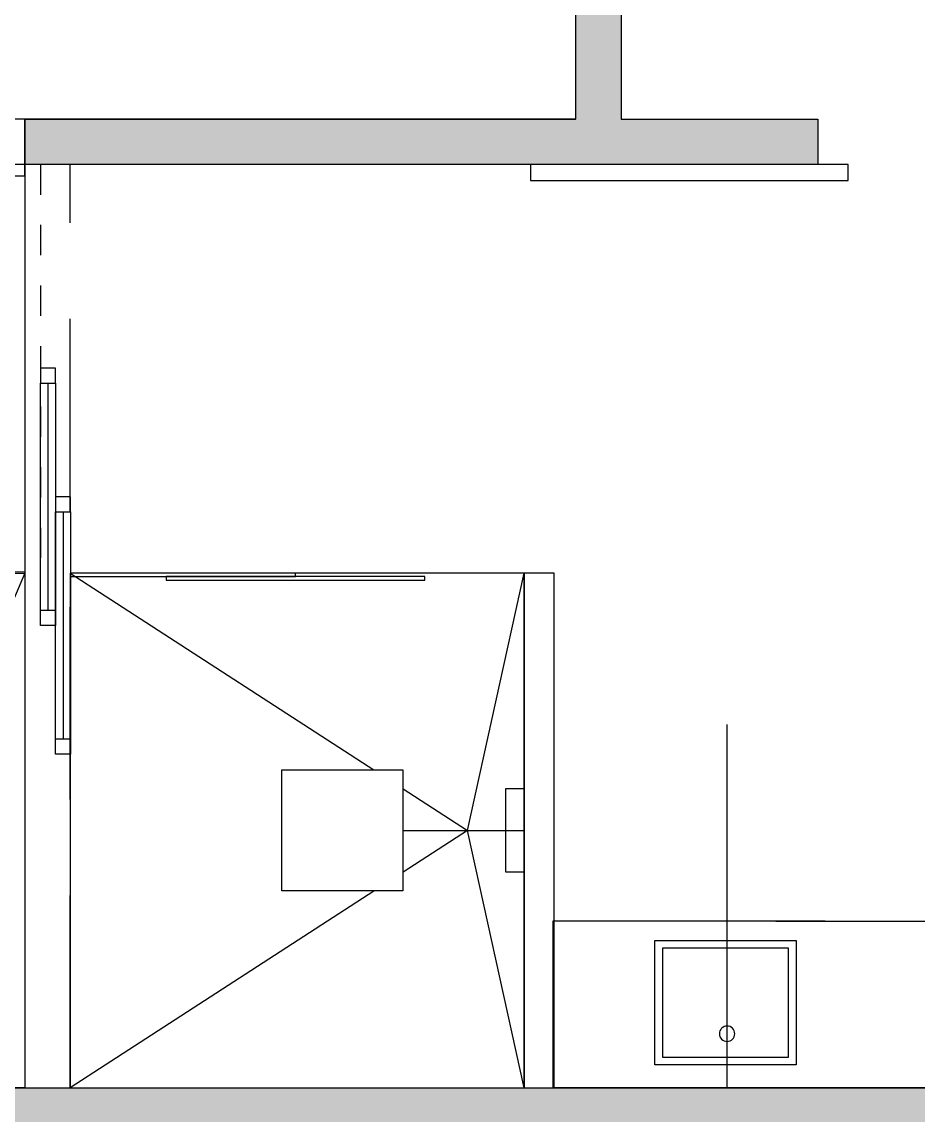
# Model space of a CAD drawing. Header units: metres. Extents: x 1769 to 3632, y 809 to 2652.
# Drawn here: x 2680.107 to 2683.069, y 1870.901 to 1874.512 of the extents above; entities that cross this region are included whole.
import ezdxf

# ---------------------------------------------------------------- set-up
doc = ezdxf.new("R2010")
doc.units = ezdxf.units.M
doc.header["$LTSCALE"] = 10
doc.linetypes.add('AG-FP-01$0$DASH2', pattern=[0.375, 0.25, -0.125])
doc.linetypes.add('HIDDEN', pattern=[9.525, 6.35, -3.175])
for name, color, linetype in [('A-DOOR', 1, 'Continuous'), ('A-ELEV3', 2, 'Continuous'), ('A-FLOR-LEVL', 2, 'Continuous'), ('A-FURN-FIXD', 8, 'Continuous'), ('A-GLAZ', 150, 'Continuous'), ('A-PATT+', 8, 'Continuous'), ('A-PROJ+', 1, 'HIDDEN'), ('A-WALL', 6, 'Continuous'), ('A-WALL-PATT', 8, 'Continuous'), ('AG-FP-01$0$A-DOOR-1', 1, 'Continuous'), ('AG-FP-01$0$A-HEAD-2', 2, 'AG-FP-01$0$DASH2')]:
    doc.layers.add(name, color=color, linetype=linetype)
doc.styles.add('AG-FP-01$0$spa-fp01$0$WATG_Default', font='SIMPLEX.SHX', dxfattribs={"width": 0.8})

# ---------------------------------------------------------------- blocks, each defined once
blk = doc.blocks.new('SAPLS501')
at = {"layer": 'A-FURN-FIXD', "ltscale": 0.01}
for p, q in [((-0.3238, 0), (0.3238, 0)), ((-0.2136, -0.1013), (0.2029, -0.1013)), ((-0.2136, -0.4609), (-0.2136, -0.1013)), ((0.2029, -0.1013), (0.2029, -0.4609)), ((0.2029, -0.4609), (-0.2136, -0.4609)), ((0.3238, -0.55), (-0.3238, -0.55))]:
    blk.add_line(p, q, dxfattribs=at)
blk.add_lwpolyline([(0.2283, -0.0759), (-0.239, -0.0759), (-0.239, -0.4863), (0.2283, -0.4863)], close=True, dxfattribs=at)
blk.add_circle((0, -0.1784), 0.0254, dxfattribs=at)
blk = doc.blocks.new('A$C4C690AF1')
at = {"layer": 'A-FURN-FIXD', "ltscale": 0.01}
for p, q in [((-0.3918, 0.55), (1.8001, 0.55)), ((1.0623, 0), (0.5083, 0))]:
    blk.add_line(p, q, dxfattribs=at)
for points in [[(-0.0764, 0), (-0.3918, 0), (-0.3918, 0.55)], [(1.5231, 0), (1.8001, 0), (1.8001, 0.55)]]:
    blk.add_lwpolyline(points, dxfattribs=at)
at = {"layer": 'A-FURN-FIXD', "ltscale": 0.01, "xscale": -1}
for p in [(0.1844, 0.55), (1.2239, 0.55)]:
    blk.add_blockref('SAPLS501', p, dxfattribs=at)
blk = doc.blocks.new('*U617')
at = {"layer": 'A-GLAZ', "ltscale": 0.01}
for p, q in [((0.0164277, 0.000025), (0.0171777, 0.000025)), ((0.0164277, 0), (0.0171777, 0)), ((0.0171777, -0.000025), (0.0164277, -0.000025))]:
    blk.add_line(p, q, dxfattribs=at)
for points in [[(0.0163777, -0.000025), (0.0164277, -0.000025), (0.0164277, 0.000025), (0.0163777, 0.000025)], [(0.0172277, -0.000025), (0.0171777, -0.000025), (0.0171777, 0.000025), (0.0172277, 0.000025)]]:
    blk.add_lwpolyline(points, close=True, dxfattribs=at)
blk = doc.blocks.new('A$Ca70b421f')
at = {"layer": 'A-PATT+', "ltscale": 0.01, "true_color": 0x939598}
h = blk.add_hatch(dxfattribs=at)
h.set_pattern_fill('DOLMIT', color=252, scale=0.018)
edge = h.paths.add_edge_path()
edge.add_line((25.336, 3.261), (25.336, 0.2))
edge.add_line((25.336, 0.2), (21.7137, 0.2008))
edge.add_arc((21.0849, 39.1483), 38.9526, 269.18272, 270.92484, ccw=False)
edge.add_arc((20.4924, -1.9182), 2.1182, 88.9999, 105.352)
edge.add_arc((20.2844, -1.1028), 1.277, 106.0408, 133.345)
edge.add_line((19.4079, -0.1742), (20.1805, -0.8937))
edge.add_arc((22.7378, -4.4897), 4.4126, 113.9193, 125.4178, ccw=False)
edge.add_arc((23.1734, -5.7416), 5.7347, 93.3642, 112.82617, ccw=False)
edge.add_line((22.8368, -0.0169), (25.336, 0))
edge.add_line((25.336, 0), (40.8755, 0))
edge.add_line((40.8755, 0), (40.8755, 8.8623))
edge.add_line((40.8755, 8.8623), (64.844, 22.7005))
edge.add_line((64.844, 22.7005), (63.6758, 24.7237))
edge.add_line((63.6758, 24.7237), (62.1168, 23.8237))
edge.add_line((62.1168, 23.8237), (61.5418, 24.8196))
edge.add_line((61.5418, 24.8196), (63.1012, 25.7199))
edge.add_line((63.1012, 25.7199), (57.7874, 34.9238))
edge.add_line((57.7874, 34.9238), (54.6065, 33.0876))
edge.add_line((54.6065, 33.0876), (54.6064, 20.8154))
edge.add_line((54.6064, 20.8154), (49.8442, 18.0657))
edge.add_line((49.8442, 18.0657), (50.419, 17.0701))
edge.add_line((50.419, 17.0701), (50.0293, 16.8451))
edge.add_line((50.0293, 16.8451), (49.4544, 17.8408))
edge.add_line((49.4544, 17.8408), (45.1837, 15.3751))
edge.add_line((45.1837, 15.3751), (16.566, 15.375))
edge.add_line((16.566, 15.375), (16.566, 15.5))
edge.add_line((16.566, 15.5), (7.1793, 15.5))
edge.add_line((7.1793, 15.5), (7.1793, 19.454))
edge.add_line((7.1793, 19.454), (0, 19.4542))
edge.add_line((0, 19.4542), (0.0007, 13.375))
edge.add_line((0.0007, 13.375), (15.066, 13.375))
edge.add_line((15.066, 13.375), (15.066, 2.4175))
edge.add_arc((18.8858, 2.4729), 3.8202, 180.8316, 254.2952)
edge.add_arc((18.5138, 0.5707), 1.8948, 223.0293, 249.5502, ccw=False)
edge.add_arc((18.2834, 1.0412), 2.1079, 148.2186, 236.7821, ccw=False)
edge.add_arc((18.6399, 0.629), 2.633, 91.5547, 144.6769, ccw=False)
edge.add_line((18.5684, 3.261), (25.336, 3.261))
h.paths.add_polyline_path([(28.836, 4.3999), (37.9755, 4.3999), (37.9755, 3.6999), (29.536, 3.6999), (29.536, 2.6653), (28.836, 2.6653)], flags=16)
h.paths.add_polyline_path([(23.836, 4.5999), (17.986, 4.5999), (17.986, 12.575), (20.486, 12.575), (20.486, 7.5999), (37.9755, 7.5999), (37.9755, 4.5999)], flags=16)
edge = h.paths.add_edge_path(flags=16)
edge.add_arc((21.0849, 39.1483), 39.1526, 269.18224, 270.86008, ccw=False)
edge.add_arc((20.4924, -1.9182), 1.9182, 88.9906, 105.3155)
edge.add_arc((20.2844, -1.1028), 1.077, 106.1036, 121.8452)
edge.add_line((19.7162, -0.188), (20.1997, -0.6382))
edge.add_arc((22.7378, -4.4897), 4.6126, 113.8955, 123.3845, ccw=False)
edge.add_arc((23.1734, -5.7416), 5.9347, 104.6475, 112.84455, ccw=False)
blk = doc.blocks.new('*U616')
blk.add_lwpolyline([(2200, -1.5), (2200, 1418.5), (2160, 1418.5), (2160, -1.5)], close=True)
at = {"layer": 'AG-FP-01$0$A-DOOR-1'}
blk.add_arc((2200, -1.5), 1420, 90, 180, dxfattribs=at)
at = {"layer": 'AG-FP-01$0$A-HEAD-2'}
for p, q in [((2200, -1.5), (780, -1.5)), ((2200, -56), (780, -56))]:
    blk.add_line(p, q, dxfattribs=at)
at = {"style": 'AG-FP-01$0$spa-fp01$0$WATG_Default', "width": 0.8, "flags": 9}
for tag, p in [('DOORNUMBER', (494.6, -80.1)), ('ROOMNAME', (494.6, -84.2)), ('ROOMNUMBER', (494.6, -88.3)), ('DOORTYPE', (494.6, -92.4)), ('DOORMATERIAL', (494.6, -96.5)), ('DOORFINISH', (494.6, -100.5)), ('FRAMEMATERIAL', (494.6, -104.6)), ('FRAMEFINISH', (494.6, -108.7)), ('DETAILHEAD', (494.6, -112.8)), ('THRESHOLDMATERIAL', (494.6, -125)), ('THRESHOLDDETAIL', (494.6, -129.1)), ('GLAZING', (494.6, -137.3)), ('CLOSER', (494.6, -145.5)), ('DETAILJAMB', (494.6, -116.9)), ('DETAILMUNTIN', (494.6, -121)), ('FIRERATING', (494.6, -133.2)), ('LOUVER', (494.6, -141.4)), ('PANICHARDWARE', (494.6, -149.5)), ('HARDWARESET', (494.6, -153.6)), ('REMARKS', (494.6, -157.7)), ('REVISION', (494.6, -161.8))]:
    blk.add_attdef(tag, p, '', height=2.38, dxfattribs=at)

msp = doc.modelspace()

# ---------------------------------------------------------------- hatches: boundary and pattern name
at = {"layer": 'A-ELEV3', "true_color": 0xf1eb1f}
h = msp.add_hatch(dxfattribs=at)
h.set_pattern_fill('ANGLE', color=2)
h.set_pattern_definition([(0, (0, 1.9), (0, 6.985), [5.08, -1.905]), (90, (0, 1.9), (-6.985, 4e-16), [5.08, -1.905])])
h.paths.add_polyline_path([(2681.7067, 1871.9797), (2681.7667, 1871.9797), (2681.7667, 1871.7027), (2681.7067, 1871.7027)])
at = {"layer": 'A-ELEV3', "true_color": 0xcd2027}
h = msp.add_hatch(dxfattribs=at)
h.set_pattern_fill('ANGLE', color=242)
h.set_pattern_definition([(0, (0, 0), (0, 6.985), [5.08, -1.905]), (90, (0, 0), (-6.985, 4e-16), [5.08, -1.905])])
h.paths.add_polyline_path([(2681.7067, 1871.9797), (2681.7667, 1871.9797), (2681.7667, 1871.7027), (2681.7067, 1871.7027)])

# ---------------------------------------------------------------- linework, layer by layer
at = {"layer": 'A-ELEV3', "color": 242, "true_color": 0xcd2027}
msp.add_lwpolyline([(2681.7067, 1871.9797), (2681.7667, 1871.9797), (2681.7667, 1871.7027), (2681.7067, 1871.7027)], close=True, dxfattribs=at)
at = {"layer": 'A-FLOR-LEVL', "ltscale": 0.01}
msp.add_lwpolyline([(2680.1167, 1870.9912), (2678.8167, 1870.9912), (2678.8167, 1872.6912), (2680.1167, 1872.6912)], close=True, dxfattribs=at)
at = {"layer": 'A-FURN-FIXD'}
for points in [[(2680.1167, 1872.6912), (2679.4667, 1871.1718), (2678.8167, 1872.6912)], [(2680.2667, 1872.6912), (2681.5795, 1871.8412), (2680.2667, 1870.9912)], [(2681.7667, 1870.9911), (2681.5795, 1871.8412), (2681.7667, 1872.6912)]]:
    msp.add_lwpolyline(points, dxfattribs=at)
msp.add_lwpolyline([(2681.7667, 1872.6912), (2680.2667, 1872.6912), (2680.2667, 1870.9912), (2681.7667, 1870.9912)], close=True, dxfattribs=at)
at = {"layer": 'A-GLAZ'}
for points in [[(2680.2667, 1872.6912), (2680.2667, 1872.6792), (2681.0114, 1872.6792), (2681.0114, 1872.6912)], [(2680.5837, 1872.6792), (2680.5837, 1872.6672), (2681.4391, 1872.6672), (2681.4391, 1872.6792)]]:
    msp.add_lwpolyline(points, close=True, dxfattribs=at)
at = {"layer": 'A-PROJ+', "ltscale": 0.01}
msp.add_lwpolyline([(2680.1167, 1874.1908), (2678.4667, 1874.1908), (2678.4667, 1867.5908), (2680.1167, 1867.5908)], dxfattribs=at)
msp.add_lwpolyline([(2680.2667, 1874.0408), (2680.1167, 1874.0408), (2680.1167, 1870.9908), (2680.2667, 1870.9908)], close=True, dxfattribs=at)
at = {"layer": 'A-WALL', "ltscale": 0.01}
msp.add_lwpolyline([(2681.7667, 1870.9911), (2681.8667, 1870.9911), (2681.8667, 1872.6912), (2681.7667, 1872.6912)], close=True, dxfattribs=at)

# ---------------------------------------------------------------- block references
at = {"layer": 'A-FLOR-LEVL'}
msp.add_blockref('A$Ca70b421f', (2681.9374, 1840.6909), dxfattribs=at)
at = {"layer": 'A-GLAZ', "xscale": 0.0009474377873720039, "yscale": 0.0009474377873720039, "zscale": 0.0009474377873720039, "rotation": 89.99999999999997}
msp.add_blockref('*U616', (2680.1153, 1871.9565), dxfattribs=at)
at = {"layer": 'A-GLAZ', "ltscale": 0.01, "xscale": 1000.000000000006, "yscale": 1000.000000000006, "zscale": 1000.000000000006, "rotation": 270}
for p in [(2680.1933, 1889.7458), (2680.2433, 1889.3208)]:
    msp.add_blockref('*U617', p, dxfattribs=at)

# ---------------------------------------------------------------- next in the draw order: hatches: boundary and pattern name
at = {"layer": 'A-WALL-PATT', "ltscale": 0.01}
h = msp.add_hatch(color=256, dxfattribs=at)
h.dxf.hatch_style = 1
h.paths.add_polyline_path([(2682.0878, 1874.1908), (2682.7378, 1874.1908), (2682.7378, 1874.0408), (2680.1167, 1874.0408), (2680.1167, 1874.1908), (2681.9378, 1874.1908), (2681.9378, 1874.9061), (2681.5378, 1874.9061), (2681.5378, 1875.0561), (2682.0878, 1875.0561)])
h.paths.add_polyline_path([(2681.9378, 1877.4061), (2681.9378, 1881.6867), (2682.7474, 1881.6867), (2682.7474, 1882.0867), (2682.8974, 1882.0867), (2682.8974, 1881.5367), (2682.0878, 1881.5367), (2682.0878, 1877.2561), (2681.5378, 1877.2561), (2681.5378, 1877.4061)])
h = msp.add_hatch(color=256, dxfattribs=at)
h.dxf.hatch_style = 1
h.paths.add_polyline_path([(2687.7034, 1874.1911), (2687.8534, 1874.1911), (2687.8534, 1871.7908), (2687.7034, 1871.7908), (2687.7034, 1873.5408), (2685.8034, 1873.5408), (2685.8034, 1872.1537), (2685.8034, 1870.9908), (2687.8534, 1870.9908), (2687.8534, 1867.7408), (2688.2166, 1867.7408), (2688.2166, 1867.5908), (2687.8534, 1867.5905), (2687.8534, 1867.0905), (2687.7034, 1867.0905), (2687.7034, 1867.5905), (2683.7878, 1867.5908), (2683.7878, 1867.0908), (2683.6378, 1867.0908), (2683.6378, 1867.7408), (2685.6534, 1867.7408), (2685.6534, 1868.6908), (2685.8034, 1868.6908), (2685.8034, 1867.7408), (2687.7034, 1867.7408), (2687.7034, 1870.8408), (2685.8034, 1870.8408), (2685.8034, 1869.4908), (2685.6534, 1869.4908), (2685.6534, 1870.8408), (2675.8444, 1870.841), (2675.8444, 1870.991), (2685.6534, 1870.9908), (2685.6534, 1872.1537), (2685.6534, 1874.0408), (2683.6378, 1874.0408), (2683.6378, 1874.1908), (2685.8034, 1874.1908), (2685.8034, 1873.691), (2687.7034, 1873.691)])

# ---------------------------------------------------------------- next in the draw order: linework, layer by layer
at = {"layer": 'A-DOOR', "ltscale": 0.01}
msp.add_lwpolyline([(2681.7882, 1873.9873), (2682.8383, 1873.9873), (2682.8383, 1874.0408), (2681.7882, 1874.0408)], close=True, dxfattribs=at)
at = {"layer": 'A-FLOR-LEVL', "ltscale": 0.01}
msp.add_lwpolyline([(2681.9378, 1874.1908), (2680.1167, 1874.1908), (2680.1167, 1870.9908)], dxfattribs=at)
at = {"layer": 'A-FURN-FIXD', "ltscale": 0.01}
msp.add_line((2682.4378, 1870.9908), (2682.4378, 1872.1908), dxfattribs=at)
at = {"layer": 'A-WALL', "ltscale": 0.01}
msp.add_lwpolyline([(2682.0878, 1874.1908), (2682.7378, 1874.1908), (2682.7378, 1874.0408), (2680.1167, 1874.0408), (2680.1167, 1874.1908), (2681.9378, 1874.1908), (2681.9378, 1874.1908), (2681.9378, 1874.9061), (2681.5378, 1874.9061), (2681.5378, 1875.0561), (2682.0878, 1875.0561)], close=True, dxfattribs=at)
msp.add_lwpolyline([(2685.6534, 1870.8408), (2675.8444, 1870.841), (2675.8444, 1870.991), (2685.6534, 1870.9908)], dxfattribs=at)

# ---------------------------------------------------------------- next in the draw order: block references
at = {"layer": 'A-FURN-FIXD', "ltscale": 0.01, "rotation": 179.9998656945896}
msp.add_blockref('A$C4C690AF1', (2683.6616, 1871.5411), dxfattribs=at)

# ---------------------------------------------------------------- next in the draw order: wipeouts: each hides what was drawn before it
at = {"ltscale": 0.01}
msp.add_wipeout([(2680.9667, 1872.0412), (2681.3667, 1872.0412), (2681.3667, 1871.6412), (2680.9667, 1871.6412)], dxfattribs=at).dxf.layer = 'A-PROJ+'

# ---------------------------------------------------------------- next in the draw order: linework, layer by layer
at = {"layer": 'A-PROJ+', "ltscale": 0.01}
msp.add_line((2681.3667, 1871.8412), (2681.7667, 1871.8412), dxfattribs=at)
msp.add_lwpolyline([(2680.9667, 1872.0412), (2681.3667, 1872.0412), (2681.3667, 1871.6412), (2680.9667, 1871.6412)], close=True, dxfattribs=at)

doc.saveas('drawing.dxf')
